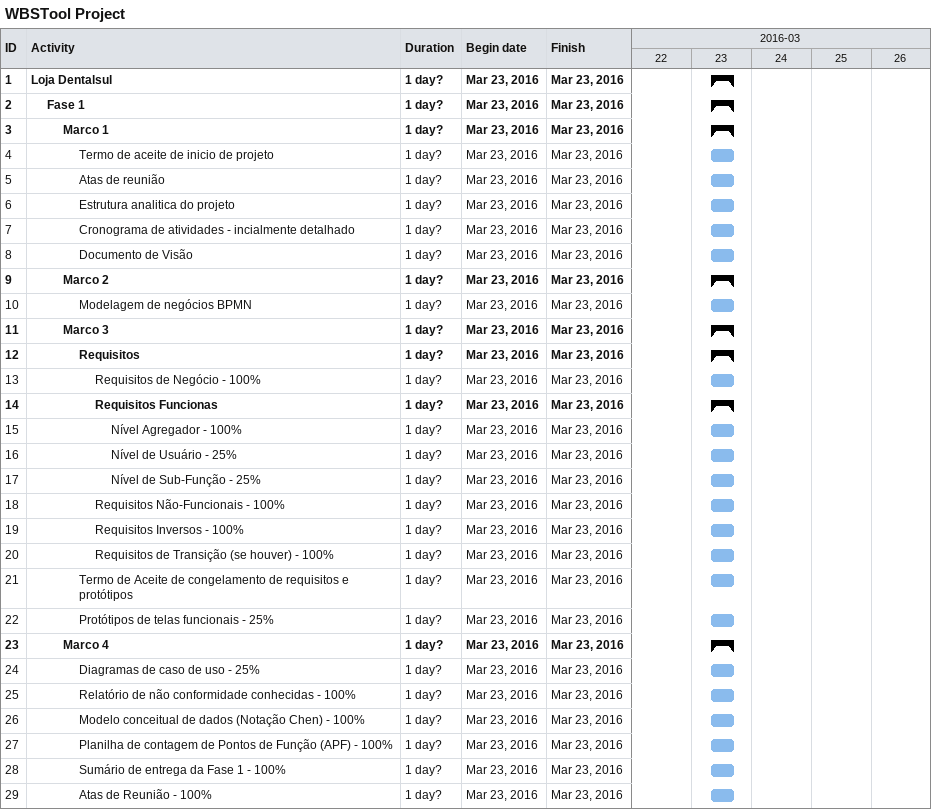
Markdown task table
WBSTool Project

| ID | Level | Task | Duration | Start | Finish |
|---|---|---|---|---|---|
| 1 | 1 | **Loja Dentalsul** | 1d? | 2016-03-23 | 2016-03-23 |
| 2 | 2 | **Fase 1** | 1d? | 2016-03-23 | 2016-03-23 |
| 3 | 3 | **Marco 1** | 1d? | 2016-03-23 | 2016-03-23 |
| 4 | 4 | Termo de aceite de inicio de projeto | 1d? | 2016-03-23 | 2016-03-23 |
| 5 | 4 | Atas de reunião | 1d? | 2016-03-23 | 2016-03-23 |
| 6 | 4 | Estrutura analitica do projeto | 1d? | 2016-03-23 | 2016-03-23 |
| 7 | 4 | Cronograma de atividades - incialmente detalhado | 1d? | 2016-03-23 | 2016-03-23 |
| 8 | 4 | Documento de Visão | 1d? | 2016-03-23 | 2016-03-23 |
| 9 | 3 | **Marco 2** | 1d? | 2016-03-23 | 2016-03-23 |
| 10 | 4 | Modelagem de negócios BPMN | 1d? | 2016-03-23 | 2016-03-23 |
| 11 | 3 | **Marco 3** | 1d? | 2016-03-23 | 2016-03-23 |
| 12 | 4 | **Requisitos** | 1d? | 2016-03-23 | 2016-03-23 |
| 13 | 5 | Requisitos de Negócio - 100% | 1d? | 2016-03-23 | 2016-03-23 |
| 14 | 5 | **Requisitos Funcionas** | 1d? | 2016-03-23 | 2016-03-23 |
| 15 | 6 | Nível Agregador - 100% | 1d? | 2016-03-23 | 2016-03-23 |
| 16 | 6 | Nível de Usuário - 25% | 1d? | 2016-03-23 | 2016-03-23 |
| 17 | 6 | Nível de Sub-Função - 25% | 1d? | 2016-03-23 | 2016-03-23 |
| 18 | 5 | Requisitos Não-Funcionais - 100% | 1d? | 2016-03-23 | 2016-03-23 |
| 19 | 5 | Requisitos Inversos - 100% | 1d? | 2016-03-23 | 2016-03-23 |
| 20 | 5 | Requisitos de Transição (se houver) - 100% | 1d? | 2016-03-23 | 2016-03-23 |
| 21 | 4 | Termo de Aceite de congelamento de requisitos e protótipos | 1d? | 2016-03-23 | 2016-03-23 |
| 22 | 4 | Protótipos de telas funcionais - 25% | 1d? | 2016-03-23 | 2016-03-23 |
| 23 | 3 | **Marco 4** | 1d? | 2016-03-23 | 2016-03-23 |
| 24 | 4 | Diagramas de caso de uso - 25% | 1d? | 2016-03-23 | 2016-03-23 |
| 25 | 4 | Relatório de não conformidade conhecidas - 100% | 1d? | 2016-03-23 | 2016-03-23 |
| 26 | 4 | Modelo conceitual de dados (Notação Chen) - 100% | 1d? | 2016-03-23 | 2016-03-23 |
| 27 | 4 | Planilha de contagem de Pontos de Função (APF) - 100% | 1d? | 2016-03-23 | 2016-03-23 |
| 28 | 4 | Sumário de entrega da Fase 1 - 100% | 1d? | 2016-03-23 | 2016-03-23 |
| 29 | 4 | Atas de Reunião - 100% | 1d? | 2016-03-23 | 2016-03-23 |
